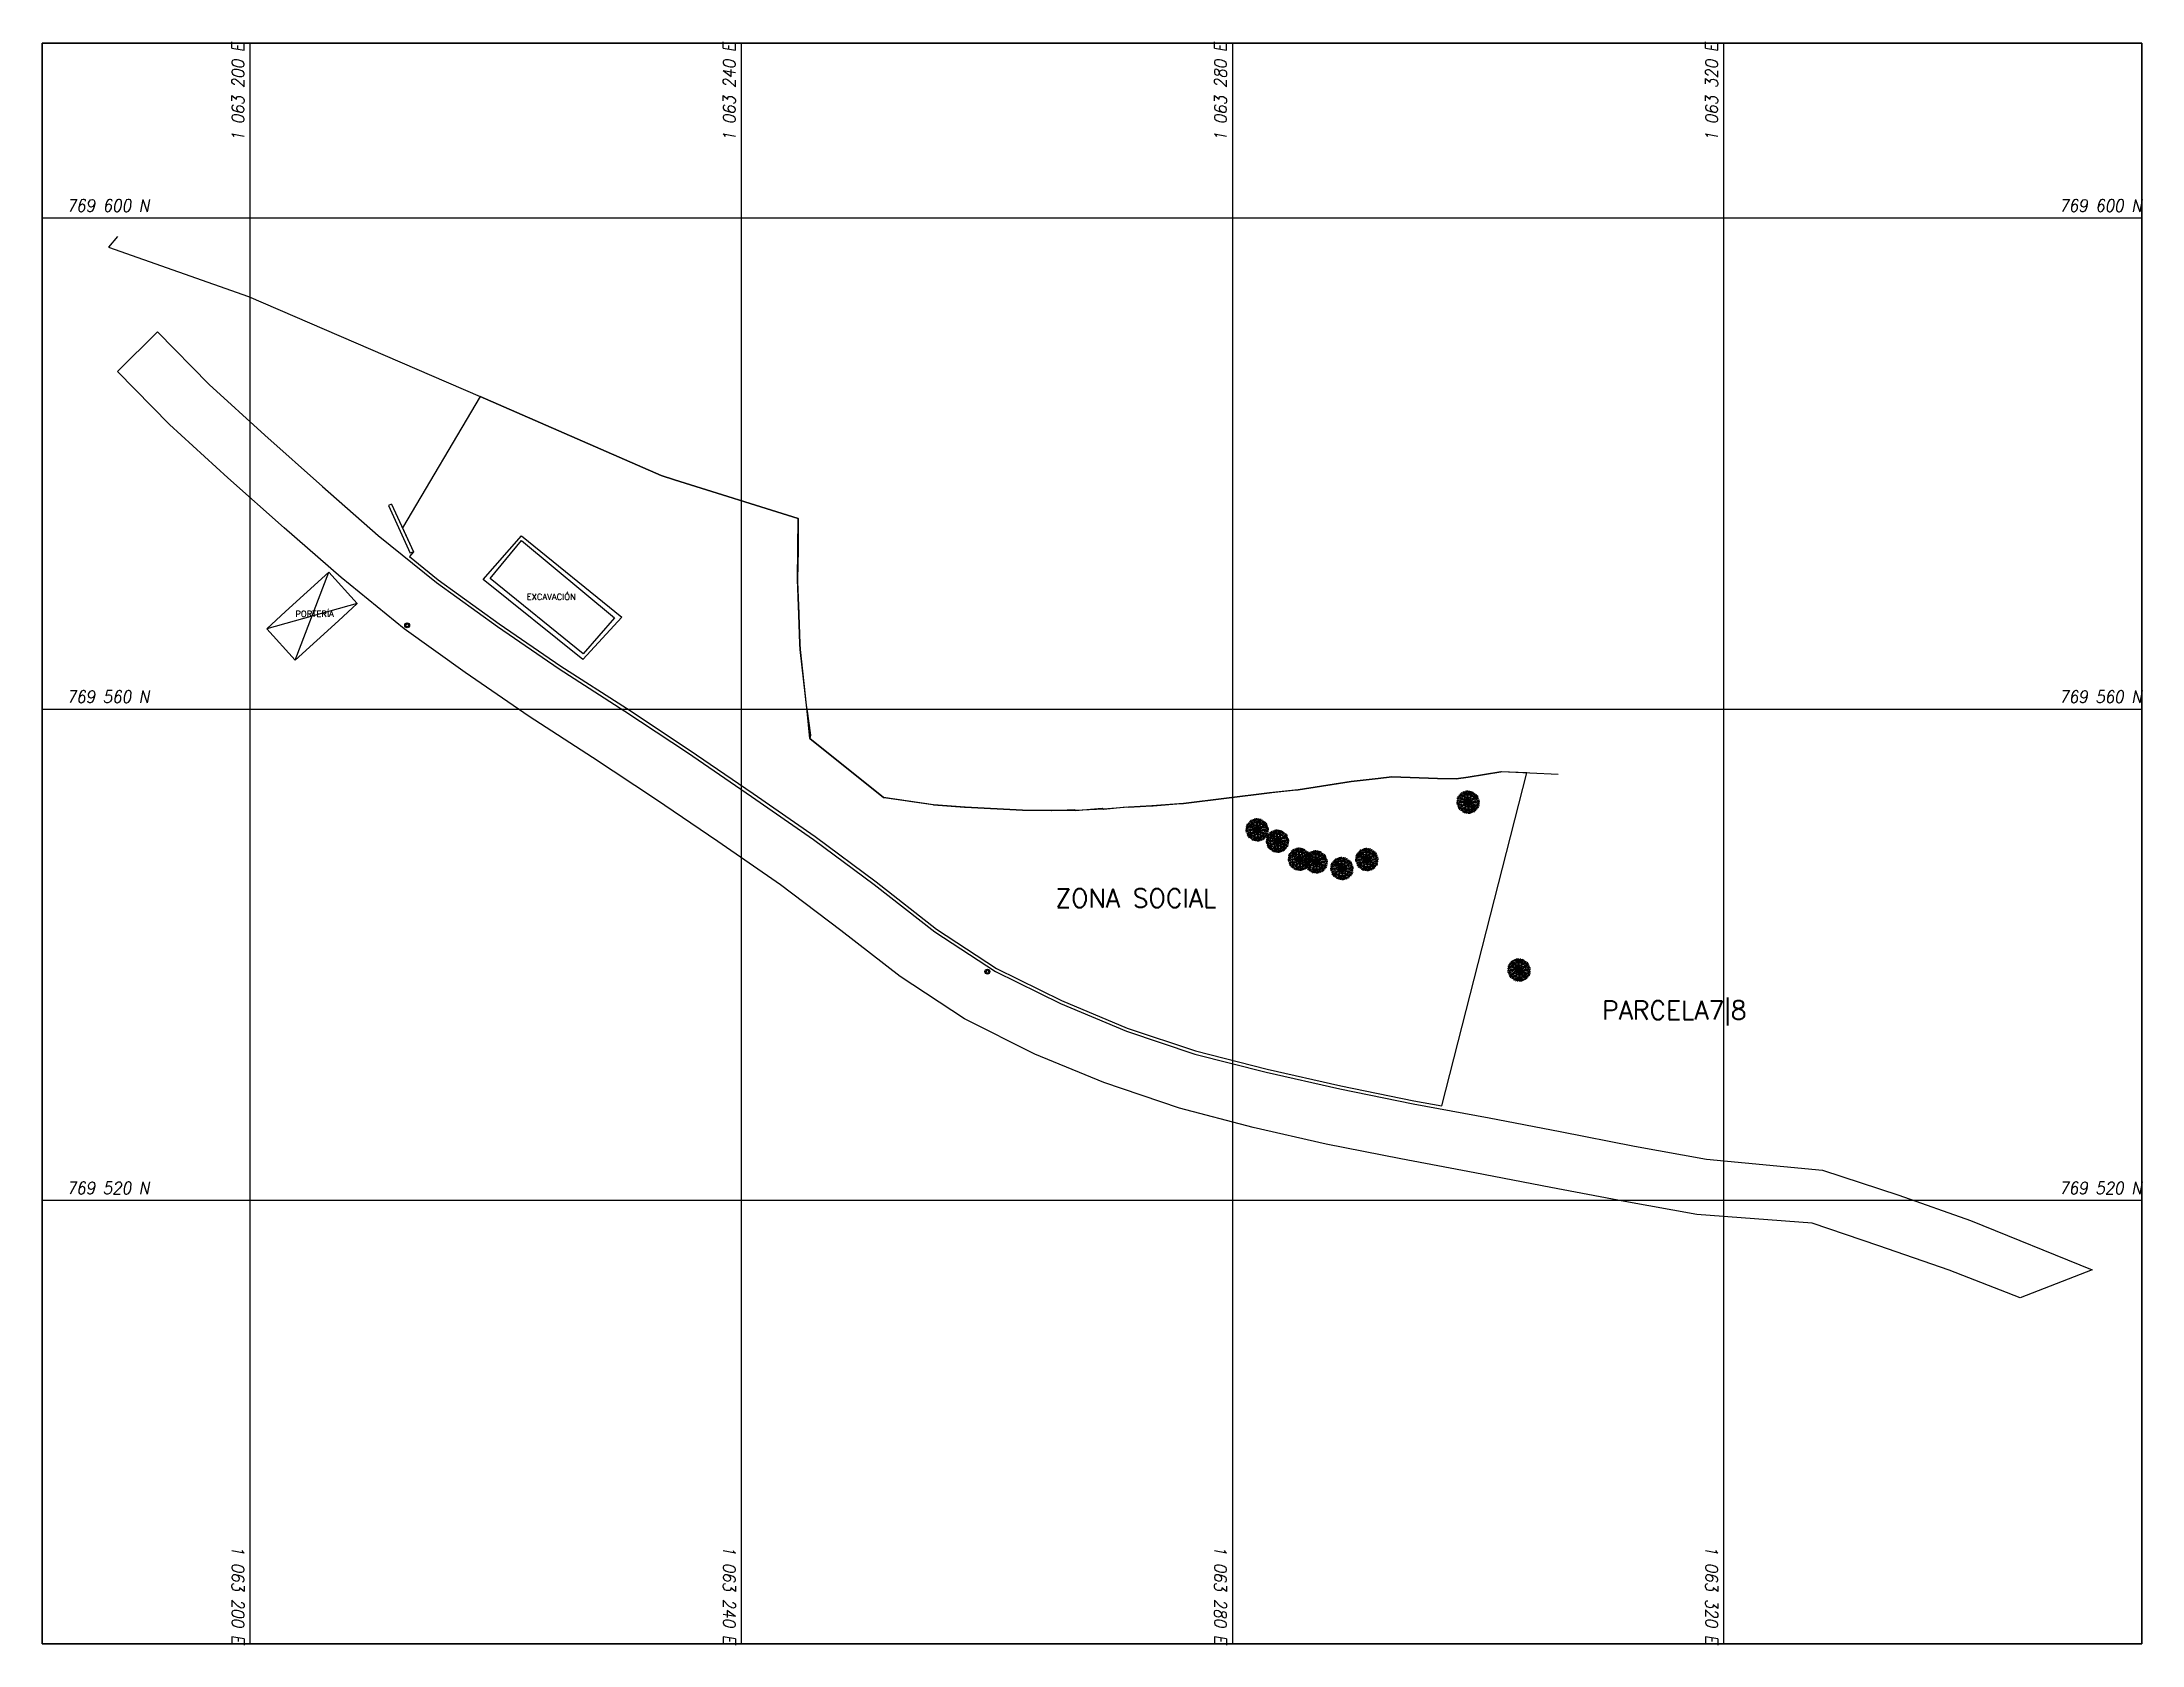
# Model space of a CAD drawing. Header units: metres. Extents: x 1063183 to 1063354, y 769484 to 769614.
import ezdxf
from ezdxf.enums import TextEntityAlignment as Align

# ---------------------------------------------------------------- set-up
doc = ezdxf.new("R2010")
doc.units = ezdxf.units.M
for name, color, linetype in [('A.C CERCO', 54, 'Continuous'), ('A.C CONSTRUCCIONES', 7, 'Continuous'), ('A.C MALLA', 251, 'Continuous'), ('A.C PISCINA', 4, 'Continuous'), ('A.C VIA', 40, 'Continuous'), ('A.C ZONA SOCIAL', 102, 'Continuous'), ('C-ANNO-MATC-TEXT', 150, 'Continuous'), ('Cuadricula Coordenadas', 5, 'Continuous'), ('DELTA', 1, 'Continuous'), ('ÁRBOL', 104, 'Continuous')]:
    doc.layers.add(name, color=color, linetype=linetype)
doc.styles.add('Coordenadas', font='romans', dxfattribs={"width": 0.9, "height": 1.2})
doc.styles.get("Standard").update_dxf_attribs({"font": 'simplex.shx'})

# ---------------------------------------------------------------- blocks, each defined once
blk = doc.blocks.new('Tree 6')
at = {"color": 0, "linetype": 'ByBlock', "lineweight": -2}
for p, q in [((-0.092, 0.014), (-0.121, 0.015)), ((-0.089, 0.03), (-0.118, 0.039)), ((-0.069, 0.015), (-0.117, 0.025)), ((-0.1, 0.008), (-0.116, 0.006)), ((-0.091, 0.041), (-0.112, 0.052)), ((-0.09, 0.049), (-0.11, 0.058)), ((-0.048, 0.019), (-0.102, 0.04)), ((-0.083, 0.057), (-0.098, 0.064)), ((-0.073, 0.058), (-0.097, 0.073)), ((-0.044, 0.002), (-0.094, 0.005)), ((-0.052, 0.048), (-0.089, 0.08)), ((-0.044, 0.024), (-0.085, 0.046)), ((-0.062, 0.07), (-0.083, 0.093)), ((-0.037, 0.024), (-0.079, 0.051)), ((-0.058, 0.08), (-0.071, 0.101)), ((-0.032, 0.041), (-0.069, 0.086)), ((-0.054, 0.087), (-0.066, 0.106)), ((-0.019, 0.005), (-0.057, 0.015)), ((-0.043, 0.09), (-0.053, 0.104)), ((-0.026, 0.043), (-0.051, 0.082)), ((-0.034, 0.087), (-0.048, 0.112)), ((-0.02, 0.039), (-0.043, 0.084)), ((0, 0), (-0.042, -0.001)), ((-0.014, 0.014), (-0.041, 0.042)), ((-0.021, 0.067), (-0.037, 0.114)), ((0, 0), (-0.037, 0.02)), ((0, 0), (-0.036, -0.022)), ((0, 0), (-0.034, 0.002)), ((0, 0), (-0.03, -0.015)), ((0, 0), (-0.028, 0.018)), ((-0.018, 0.092), (-0.025, 0.121)), ((0, 0), (-0.022, 0.036)), ((0, 0), (-0.02, -0.037)), ((0, 0), (-0.018, -0.028)), ((-0.007, 0.051), (-0.016, 0.109)), ((-0.005, 0.019), (-0.015, 0.057)), ((0, 0), (-0.015, 0.03)), ((-0.01, 0.099), (-0.011, 0.123)), ((-0.003, 0.102), (-0.004, 0.124)), ((-0.001, 0.05), (-0.003, 0.096)), ((0, 0), (-0.002, -0.034)), ((0, 0), (-0.001, 0.042)), ((0, 0), (0.02, 0.037)), ((0, 0), (0.002, 0.034)), ((0, 0), (0.018, 0.028)), ((0, 0), (0.036, 0.022)), ((0, 0), (0.03, 0.015)), ((0, 0), (0.042, 0.001)), ((0, 0), (0.015, -0.03)), ((0, 0), (0.001, -0.042)), ((0, 0), (0.034, -0.002)), ((0, 0), (0.037, -0.02)), ((0, 0), (0.028, -0.018)), ((0, 0), (0.022, -0.036)), ((0.002, 0.044), (0.005, 0.094)), ((0.005, 0.019), (0.015, 0.057)), ((0.008, 0.1), (0.006, 0.116)), ((0.014, 0.092), (0.015, 0.121)), ((0.014, 0.014), (0.042, 0.041)), ((0.015, 0.069), (0.025, 0.117)), ((0.019, 0.048), (0.04, 0.102)), ((0.019, 0.005), (0.057, 0.015)), ((0.024, 0.044), (0.046, 0.085)), ((0.024, 0.037), (0.051, 0.079)), ((0.03, 0.089), (0.039, 0.118)), ((0.039, 0.02), (0.084, 0.043)), ((0.041, 0.091), (0.052, 0.112)), ((0.041, 0.032), (0.086, 0.069)), ((0.043, 0.026), (0.082, 0.051)), ((0.048, 0.052), (0.08, 0.089)), ((0.049, 0.09), (0.058, 0.11)), ((0.05, 0.001), (0.096, 0.003)), ((0.051, 0.007), (0.109, 0.016)), ((0.057, 0.083), (0.064, 0.098)), ((0.058, 0.073), (0.073, 0.097)), ((0.067, 0.021), (0.114, 0.037)), ((0.07, 0.062), (0.093, 0.083)), ((0.08, 0.058), (0.101, 0.071)), ((0.087, 0.054), (0.106, 0.066)), ((0.087, 0.034), (0.112, 0.048)), ((0.09, 0.043), (0.104, 0.053)), ((0.092, 0.018), (0.121, 0.025)), ((0.099, 0.01), (0.123, 0.011)), ((0.102, 0.003), (0.124, 0.004)), ((-0.102, -0.003), (-0.124, -0.004)), ((-0.099, -0.01), (-0.123, -0.011)), ((-0.092, -0.018), (-0.121, -0.025)), ((-0.067, -0.021), (-0.114, -0.037)), ((-0.087, -0.034), (-0.112, -0.048)), ((-0.051, -0.007), (-0.109, -0.016)), ((-0.087, -0.054), (-0.106, -0.066)), ((-0.09, -0.043), (-0.104, -0.053)), ((-0.08, -0.058), (-0.101, -0.071)), ((-0.05, -0.001), (-0.096, -0.003)), ((-0.07, -0.062), (-0.093, -0.083)), ((-0.041, -0.032), (-0.086, -0.069)), ((-0.039, -0.02), (-0.084, -0.043)), ((-0.043, -0.026), (-0.082, -0.051)), ((-0.048, -0.052), (-0.08, -0.089)), ((-0.058, -0.073), (-0.073, -0.097)), ((-0.057, -0.083), (-0.064, -0.098)), ((-0.049, -0.09), (-0.058, -0.11)), ((-0.019, -0.005), (-0.057, -0.015)), ((-0.041, -0.091), (-0.052, -0.112)), ((-0.024, -0.037), (-0.051, -0.079)), ((-0.024, -0.044), (-0.046, -0.085)), ((-0.014, -0.014), (-0.042, -0.041)), ((-0.019, -0.048), (-0.04, -0.102)), ((-0.03, -0.089), (-0.039, -0.118)), ((-0.015, -0.069), (-0.025, -0.117)), ((-0.005, -0.019), (-0.015, -0.057)), ((-0.014, -0.092), (-0.015, -0.121)), ((-0.008, -0.1), (-0.006, -0.116)), ((-0.002, -0.044), (-0.005, -0.094)), ((0.001, -0.05), (0.003, -0.096)), ((0.003, -0.102), (0.004, -0.124)), ((0.005, -0.019), (0.015, -0.057)), ((0.007, -0.051), (0.016, -0.109)), ((0.01, -0.099), (0.011, -0.123)), ((0.014, -0.014), (0.041, -0.042)), ((0.018, -0.092), (0.025, -0.121)), ((0.019, -0.005), (0.057, -0.015)), ((0.02, -0.039), (0.043, -0.084)), ((0.021, -0.067), (0.037, -0.114)), ((0.026, -0.043), (0.051, -0.082)), ((0.032, -0.041), (0.069, -0.086)), ((0.034, -0.087), (0.048, -0.112)), ((0.037, -0.024), (0.079, -0.051)), ((0.043, -0.09), (0.053, -0.104)), ((0.044, -0.002), (0.094, -0.005)), ((0.044, -0.024), (0.085, -0.046)), ((0.048, -0.019), (0.102, -0.04)), ((0.052, -0.048), (0.089, -0.08)), ((0.054, -0.087), (0.066, -0.106)), ((0.058, -0.08), (0.071, -0.101)), ((0.062, -0.07), (0.083, -0.093)), ((0.069, -0.015), (0.117, -0.025)), ((0.073, -0.058), (0.097, -0.073)), ((0.083, -0.057), (0.098, -0.064)), ((0.089, -0.03), (0.118, -0.039)), ((0.09, -0.049), (0.11, -0.058)), ((0.091, -0.041), (0.112, -0.052)), ((0.092, -0.014), (0.121, -0.015)), ((0.1, -0.008), (0.116, -0.006))]:
    blk.add_line(p, q, dxfattribs=at)

msp = doc.modelspace()

# ---------------------------------------------------------------- linework, layer by layer
at = {"layer": 'A.C CERCO', "elevation": 2044.78, "flags": 128}
msp.add_lwpolyline([(1063189.18, 769598.49), (1063188.45, 769597.62), (1063199.86, 769593.6), (1063214.75, 769587.16), (1063218.71, 769585.44), (1063233.46, 769579.01)], dxfattribs=at)
at = {"layer": 'A.C CONSTRUCCIONES'}
msp.add_lwpolyline([(1063183.04, 769614.22), (1063354.02, 769614.22), (1063354.02, 769483.88), (1063183.04, 769483.88)], close=True, dxfattribs=at)
at = {"layer": 'A.C CONSTRUCCIONES', "flags": 128}
for points, elevation in [([(1063211.51, 769576.69), (1063211.24, 769576.57)], 2048.82), ([(1063211.24, 769576.57), (1063213.01, 769572.7)], 2048.82), ([(1063211.51, 769576.69), (1063213.29, 769572.81)], 2048.82), ([(1063213.29, 769572.81), (1063213.01, 769572.7)], 2048.82), ([(1063218.97, 769570.55), (1063222.09, 769574.11), (1063230.26, 769567.47), (1063227.09, 769564.04), (1063218.97, 769570.55)], 2050.78), ([(1063203.65, 769563.98), (1063201.34, 769566.52), (1063202.86, 769567.94), (1063206.39, 769571.14)], 2048.91), ([(1063203.65, 769563.98), (1063206.39, 769571.14), (1063208.7, 769568.6), (1063201.34, 769566.52)], 2048.91), ([(1063206.39, 769571.14), (1063208.7, 769568.6), (1063207.17, 769567.19), (1063203.65, 769563.98)], 2048.91)]:
    msp.add_lwpolyline(points, dxfattribs=dict(at, elevation=elevation))
at = {"layer": 'A.C MALLA', "flags": 128}
for points, elevation in [([(1063233.46, 769579.01), (1063234.54, 769578.66), (1063244.61, 769575.52), (1063244.6, 769572.95), (1063244.56, 769570.55), (1063244.56, 769570.36), (1063244.66, 769567.79), (1063244.67, 769567.66), (1063244.76, 769565.32), (1063244.78, 769564.84), (1063245.27, 769560.31), (1063245.35, 769559.82), (1063245.62, 769557.86), (1063245.57, 769557.6), (1063251.56, 769552.8), (1063251.61, 769552.8), (1063251.61, 769552.8)], 2044.78), ([(1063251.61, 769552.8), (1063255.59, 769552.22), (1063255.64, 769552.19), (1063255.64, 769552.19), (1063258.16, 769552.02), (1063258.21, 769552.01), (1063262.87, 769551.77), (1063265.21, 769551.73), (1063265.25, 769551.74), (1063267.15, 769551.83), (1063267.18, 769551.75), (1063269.37, 769551.94), (1063269.47, 769551.86), (1063271.34, 769552.03), (1063271.52, 769552.02), (1063273.4, 769552.12), (1063273.51, 769552.13), (1063275.78, 769552.32), (1063275.98, 769552.32), (1063282.99, 769553.17), (1063283.18, 769553.21), (1063285.17, 769553.43), (1063285.32, 769553.42), (1063289.47, 769554.08), (1063289.65, 769554.1), (1063291.83, 769554.35), (1063292.95, 769554.48), (1063296.66, 769554.35), (1063298.19, 769554.31), (1063299.18, 769554.44), (1063301.84, 769554.89), (1063301.88, 769554.91), (1063306.49, 769554.69)], 2052.06)]:
    msp.add_lwpolyline(points, dxfattribs=dict(at, elevation=elevation))
at = {"layer": 'A.C PISCINA', "elevation": 2049.84, "flags": 128}
msp.add_lwpolyline([(1063219.52, 769570.63), (1063222.09, 769573.73), (1063229.65, 769567.42), (1063227.1, 769564.49), (1063219.52, 769570.63)], dxfattribs=at)
at = {"layer": 'A.C VIA', "elevation": 2045.52, "flags": 128}
msp.add_lwpolyline([(1063192.44, 769590.71), (1063196.64, 769586.44), (1063201.18, 769582.31), (1063205.87, 769578.13), (1063210.41, 769574.14), (1063215.15, 769570.3), (1063220.13, 769566.72), (1063225.15, 769563.28), (1063230.5, 769559.84), (1063235.59, 769556.46), (1063240.81, 769552.89), (1063245.86, 769549.39), (1063250.81, 769545.72), (1063255.74, 769541.86), (1063260.68, 769538.62), (1063265.98, 769536.01), (1063271.34, 769533.78), (1063276.9, 769531.91), (1063282.71, 769530.43), (1063288.72, 769529.07), (1063294.68, 769527.86), (1063300.87, 769526.71), (1063306.65, 769525.59), (1063312.71, 769524.41), (1063318.57, 769523.34), (1063328.01, 769522.44), (1063334.25, 769520.42), (1063340.07, 769518.34), (1063349.98, 769514.34), (1063344.11, 769512.06), (1063338.35, 769514.31), (1063332.61, 769516.3), (1063327.18, 769518.13), (1063317.79, 769518.84), (1063311.93, 769519.91), (1063305.9, 769521.05), (1063299.72, 769522.24), (1063293.68, 769523.37), (1063287.61, 769524.56), (1063281.66, 769525.93), (1063275.65, 769527.49), (1063269.51, 769529.58), (1063263.88, 769531.91), (1063258.16, 769534.77), (1063252.93, 769538.23), (1063248.08, 769541.98), (1063243.17, 769545.68), (1063238.06, 769549.21), (1063232.99, 769552.66), (1063227.87, 769556.05), (1063222.71, 769559.39), (1063217.49, 769562.98), (1063212.53, 769566.54), (1063207.41, 769570.7), (1063202.75, 769574.75), (1063198.18, 769578.82), (1063193.41, 769583.18), (1063189.18, 769587.48), (1063192.44, 769590.71)], dxfattribs=at)
at = {"layer": 'A.C ZONA SOCIAL', "elevation": 2051.82, "flags": 128}
msp.add_lwpolyline([(1063297.03, 769527.69), (1063303.95, 769554.81), (1063303.95, 769554.81), (1063301.84, 769554.89), (1063299.18, 769554.44), (1063298.19, 769554.31), (1063296.66, 769554.35), (1063292.95, 769554.48), (1063291.83, 769554.35), (1063289.65, 769554.1), (1063285.32, 769553.42), (1063282.99, 769553.17), (1063275.98, 769552.32), (1063273.4, 769552.12), (1063271.52, 769552.02), (1063269.47, 769551.86), (1063267.18, 769551.75), (1063265.21, 769551.73), (1063262.87, 769551.77), (1063258.21, 769552.01), (1063255.64, 769552.19), (1063251.56, 769552.8), (1063245.57, 769557.6), (1063245.35, 769559.82), (1063244.78, 769564.84), (1063244.76, 769565.32), (1063244.67, 769567.66), (1063244.56, 769570.55), (1063244.61, 769575.52), (1063234.54, 769578.66), (1063233.46, 769579.01), (1063218.71, 769585.44), (1063212.4, 769574.75), (1063213.29, 769572.81), (1063212.95, 769572.42), (1063215.29, 769570.52), (1063220.27, 769566.94), (1063225.29, 769563.5), (1063230.64, 769560.06), (1063235.73, 769556.68), (1063240.95, 769553.11), (1063246, 769549.61), (1063250.95, 769545.94), (1063255.88, 769542.08), (1063260.76, 769538.87), (1063266.06, 769536.26), (1063271.41, 769534.02), (1063276.97, 769532.16), (1063282.79, 769530.68), (1063288.79, 769529.32), (1063294.75, 769528.11), (1063297.03, 769527.69)], dxfattribs=at)
at = {"layer": 'Cuadricula Coordenadas', "color": 8}
for p, q in [((1063200, 769483.88), (1063200, 769614.22)), ((1063240, 769483.88), (1063240, 769614.22)), ((1063280, 769483.88), (1063280, 769614.22)), ((1063320, 769483.88), (1063320, 769614.22)), ((1063183.04, 769600), (1063354.02, 769600)), ((1063183.04, 769560), (1063354.02, 769560)), ((1063183.04, 769520), (1063354.02, 769520))]:
    msp.add_line(p, q, dxfattribs=at)
at = {"layer": 'Cuadricula Coordenadas', "color": 5}
msp.add_lwpolyline([(1063183.04, 769614.22), (1063183.04, 769483.88), (1063354.02, 769483.88), (1063354.02, 769614.22), (1063183.04, 769614.22), (1063183.04, 769614.22)], dxfattribs=at)
at = {"layer": 'DELTA', "elevation": -3.74, "flags": 128}
msp.add_lwpolyline([(1063212.77, 769567.02), (1063212.59, 769566.72), (1063212.94, 769566.72)], close=True, dxfattribs=at)
at = {"layer": 'DELTA', "flags": 128}
msp.add_lwpolyline([(1063260.02, 769538.82), (1063259.84, 769538.52), (1063260.19, 769538.52)], close=True, dxfattribs=at)
at = {"layer": 'DELTA'}
for centre in [(1063212.77, 769566.82, 2049.18), (1063260.02, 769538.62, 2052.93)]:
    msp.add_circle(centre, 0.2, dxfattribs=at)

# ---------------------------------------------------------------- block references
at = {"layer": 'ÁRBOL', "xscale": 7.645006540321809, "yscale": 7.645006540321809, "zscale": 7.645006540321809}
for p in [(1063299.16, 769552.42, 2862.18), (1063281.99, 769550.16, 2862.18), (1063283.64, 769549.24, 2862.18), (1063285.43, 769547.77, 2862.18), (1063286.79, 769547.55, 2862.18), (1063288.89, 769547.01, 2862.18), (1063290.92, 769547.74, 2862.18), (1063303.31, 769538.75, 2862.18)]:
    msp.add_blockref('Tree 6', p, dxfattribs=at)

# ---------------------------------------------------------------- texts
at = {"layer": 'C-ANNO-MATC-TEXT', "attachment_point": 1}
for s, heights, insert, char_height in [('EXCAVACIÓN', [0], (1063222.5, 769569.39, 2050), 0.5), ('PORTERÍA', [0.646], (1063203.67, 769568, 2048.91), 0.5), ('ZONA SOCIAL', [0], (1063265.55, 769545.35, 2047), 1.5), ('PARCELA7|8', [0], (1063310.07, 769536.23, 2046), 1.5)]:
    msp.add_mtext_dynamic_manual_height_columns(s, width=15.1844, gutter_width=0.353, heights=heights, dxfattribs=dict(at, insert=insert, char_height=char_height))
at = {"layer": 'Cuadricula Coordenadas', "color": 7, "style": 'Coordenadas', "oblique": 10, "width": 0.9}
for s, rotation, p in [(' 1 063 200 E', 90, (1063199, 769614.22)), (' 1 063 240 E', 90, (1063239, 769614.22)), (' 1 063 280 E', 90, (1063279, 769614.22)), (' 1 063 320 E', 90, (1063319, 769614.22)), (' 1 063 200 E', 270, (1063199, 769483.88)), (' 1 063 240 E', 270, (1063239, 769483.88)), (' 1 063 280 E', 270, (1063279, 769483.88)), (' 1 063 320 E', 270, (1063319, 769483.88))]:
    msp.add_text(s, height=1, rotation=rotation, dxfattribs=at).set_placement(p, align=Align.MIDDLE_RIGHT)
for s, p in [('   769 600 N', (1063183.04, 769601)), ('   769 560 N', (1063183.04, 769561)), ('   769 520 N', (1063183.04, 769521))]:
    msp.add_text(s, height=1, dxfattribs=at).set_placement(p, align=Align.MIDDLE_LEFT)
for s, p in [('   769 600 N', (1063354.02, 769601)), ('   769 560 N', (1063354.02, 769561)), ('   769 520 N', (1063354.02, 769521))]:
    msp.add_text(s, height=1, dxfattribs=at).set_placement(p, align=Align.MIDDLE_RIGHT)

doc.saveas('drawing.dxf')
